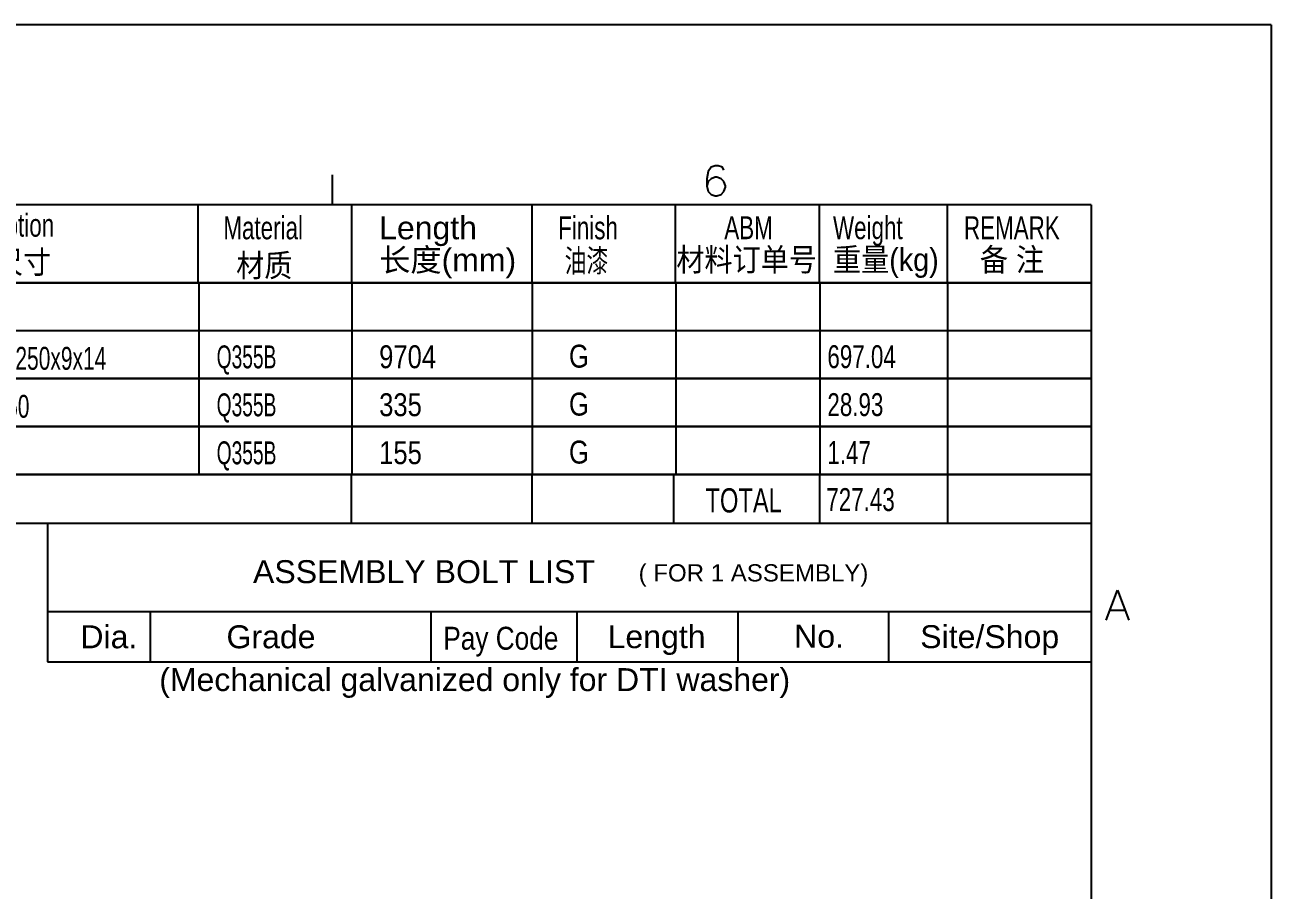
# Model space of a CAD drawing. Header units: millimetres. Extents: x -66 to 354, y -113 to 184.
# Drawn here: x 250.2 to 354.2, y 111.7 to 183.8 of the extents above; entities that cross this region are included whole.
import ezdxf

# ---------------------------------------------------------------- set-up
doc = ezdxf.new("R2010")
doc.units = ezdxf.units.MM
doc.styles.add('Arial', font='ARIAL.TTF', dxfattribs={"height": 0.2})
doc.styles.add('Arial Narrow', font='ARIALN.TTF', dxfattribs={"height": 0.2})

# ---------------------------------------------------------------- blocks, each defined once
blk = doc.blocks.new('Unknown-234527029-4380')
at = {"color": 7, "linetype": 'Continuous'}
for p, q in [((252.1, 142.27), (252.1, 130.73)), ((339.19, 142.27), (339.19, 130.73)), ((252.1, 134.93), (339.19, 134.93)), ((260.7, 130.73), (260.7, 134.93)), ((284.11, 130.74), (284.11, 134.93)), ((296.28, 130.73), (296.28, 134.93)), ((309.7, 134.93), (309.7, 130.73)), ((322.27, 134.93), (322.27, 130.73)), ((252.1, 130.73), (339.19, 130.73))]:
    blk.add_line(p, q, dxfattribs=at)
at = {"color": 7, "style": 'Arial'}
blk.add_text('ASSEMBLY BOLT LIST', height=1.9143, dxfattribs=at).set_placement((269.24, 137.3))
at = {"color": 7, "linetype": 'Continuous'}
for s, height, style, p in [('( FOR 1 ASSEMBLY)', 1.4358, 'Arial', (301.42, 137.44)), ('Dia.', 1.914, 'Arial', (254.84, 131.87)), ('Grade', 1.914, 'Arial', (267.03, 131.87)), ('Pay Code', 1.909, 'Arial Narrow', (285.12, 131.75)), ('Length', 1.914, 'Arial', (298.83, 131.88)), ('No.', 1.914, 'Arial', (314.4, 131.91)), ('Site/Shop', 1.914, 'Arial', (324.92, 131.88)), ('(Mechanical galvanized only for DTI washer)', 1.9102, 'Arial', (261.42, 128.3))]:
    blk.add_text(s, height=height, dxfattribs=dict(at, style=style)).set_placement(p)
blk = doc.blocks.new('Unknown-234527029-4379')
at = {"color": 7, "linetype": 'Continuous'}
for p, q in [((339.19, 168.84), (176.3, 168.84)), ((264.68, 162.35), (264.68, 168.84)), ((277.48, 162.35), (277.48, 168.84)), ((292.53, 162.35), (292.53, 168.84)), ((304.5, 162.35), (304.5, 168.84)), ((316.52, 162.35), (316.52, 168.84)), ((327.18, 162.35), (327.18, 168.84)), ((339.19, 168.84), (339.19, 162.35)), ((339.17, 162.35), (176.23, 162.35)), ((176.23, 162.35), (339.19, 162.35)), ((264.72, 162.35), (264.72, 158.35)), ((277.48, 162.35), (277.48, 158.35)), ((292.53, 162.35), (292.53, 158.35)), ((304.53, 162.35), (304.53, 158.35)), ((316.53, 162.35), (316.53, 158.35)), ((327.19, 162.35), (327.19, 158.35)), ((339.19, 162.35), (339.19, 158.35)), ((339.18, 158.35), (176.23, 158.35)), ((339.18, 158.35), (176.23, 158.35)), ((264.73, 158.35), (264.73, 154.35)), ((277.48, 158.35), (277.48, 154.35)), ((292.53, 158.35), (292.53, 154.35)), ((304.53, 158.35), (304.53, 154.35)), ((316.53, 158.35), (316.53, 154.35)), ((327.19, 158.35), (327.19, 154.35)), ((339.19, 158.35), (339.19, 154.35)), ((176.23, 154.35), (339.19, 154.35)), ((339.18, 154.35), (176.23, 154.35)), ((264.73, 154.35), (264.73, 150.35)), ((277.48, 154.35), (277.48, 150.35)), ((292.53, 154.35), (292.53, 150.35)), ((304.53, 154.35), (304.53, 150.35)), ((316.53, 154.35), (316.53, 150.35)), ((327.19, 154.35), (327.19, 150.35)), ((339.19, 154.35), (339.19, 150.35)), ((176.23, 150.35), (339.19, 150.35)), ((339.18, 150.35), (176.23, 150.35)), ((264.73, 150.35), (264.73, 146.35)), ((277.48, 150.35), (277.48, 146.35)), ((292.53, 150.35), (292.53, 146.35)), ((304.53, 150.35), (304.53, 146.35)), ((316.53, 150.35), (316.53, 146.35)), ((327.19, 150.35), (327.19, 146.35)), ((339.19, 150.35), (339.19, 146.35)), ((176.23, 146.35), (339.19, 146.35)), ((339.12, 146.35), (176.23, 146.35)), ((277.44, 146.35), (277.44, 142.28)), ((292.51, 146.34), (292.51, 142.27)), ((304.33, 146.35), (304.33, 142.35)), ((316.51, 146.35), (316.51, 142.27)), ((327.18, 146.35), (327.18, 142.27)), ((339.19, 146.35), (339.19, 142.27)), ((339.12, 142.27), (176.23, 142.27))]:
    blk.add_line(p, q, dxfattribs=at)
at = {"color": 3, "style": 'Arial'}
for s, height, width, p in [('Description', 1.9102, 0.7, (243.31, 166.19)), ('ABM', 1.91, 0.7, (308.57, 165.98)), ('Weight', 1.91, 0.7, (317.64, 165.98)), ('REMARK', 1.91, 0.7, (328.57, 165.98)), ('材料订单号', 1.91, 0.9, (304.57, 163.32)), ('重量(kg)', 1.91, 0.9, (317.64, 163.32)), ('备 注', 1.91, 0.9, (329.9, 163.32)), ('截面尺寸', 1.91, 0.9, (243.02, 163.12))]:
    blk.add_text(s, height=height, dxfattribs=dict(at, width=width)).set_placement(p)
at = {"color": 3, "linetype": 'Continuous'}
for s, height, style, width, p in [('Material', 1.91, 'Arial', 0.7, (266.77, 165.97)), ('Finish', 1.91, 'Arial', 0.7, (294.71, 165.97)), ('油漆', 1.91, 'Arial', 0.7, (295.25, 163.23)), ('材质', 1.91, 'Arial', 0.9, (267.84, 162.84)), ('HW250x250x9x14', 1.9089, 'Arial Narrow', 0.8, (242.71, 155.09)), ('Q355B', 1.91, 'Arial', 0.6, (266.21, 155.21)), ('9704', 1.91, 'Arial', 0.8, (279.77, 155.22)), ('G', 1.91, 'Arial', 0.8, (295.61, 155.27)), ('697.04', 1.91, 'Arial', 0.7, (317.17, 155.23)), ('PL22x250', 1.909, 'Arial Narrow', 0.8, (242.71, 151.09)), ('Q355B', 1.91, 'Arial', 0.6, (266.21, 151.21)), ('335', 1.91, 'Arial', 0.8, (279.77, 151.22)), ('G', 1.91, 'Arial', 0.8, (295.61, 151.27)), ('28.93', 1.91, 'Arial', 0.7, (317.17, 151.23)), ('Q355B', 1.91, 'Arial', 0.6, (266.21, 147.21)), ('155', 1.91, 'Arial', 0.8, (279.77, 147.22)), ('G', 1.91, 'Arial', 0.8, (295.61, 147.27)), ('1.47', 1.91, 'Arial', 0.7, (317.17, 147.23)), ('TOTAL', 2.022, 'Arial', 0.7, (307, 143.19)), ('727.43', 1.91, 'Arial', 0.7, (317.08, 143.31))]:
    blk.add_text(s, height=height, dxfattribs=dict(at, style=style, width=width)).set_placement(p)
at = {"color": 3, "style": 'Arial'}
for s, p in [('Length', (279.77, 165.97)), ('长度(mm)', (279.77, 163.3))]:
    blk.add_text(s, height=1.91, dxfattribs=at).set_placement(p)
blk = doc.blocks.new('Unknown-234527029-4389')
at = {"color": 7, "linetype": 'Continuous'}
for p, q in [((354.19, 183.84), (-65.81, 183.84)), ((354.19, 183.84), (354.19, -113.16)), ((307.23, 171.62), (307.11, 171.02)), ((307.46, 171.97), (307.23, 171.62)), ((307.82, 172.09), (307.46, 171.97)), ((308.06, 172.09), (307.82, 172.09)), ((308.42, 171.97), (308.06, 172.09)), ((308.54, 171.74), (308.42, 171.97)), ((275.86, 171.34), (275.86, 168.84)), ((307.11, 171.02), (307.11, 170.43)), ((307.23, 170.78), (307.11, 170.43)), ((307.46, 171.02), (307.23, 170.78)), ((307.82, 171.14), (307.46, 171.02)), ((307.94, 171.14), (307.82, 171.14)), ((308.3, 171.02), (307.94, 171.14)), ((308.54, 170.78), (308.3, 171.02)), ((308.66, 170.43), (308.54, 170.78)), ((307.11, 170.43), (307.23, 169.95)), ((307.23, 169.95), (307.46, 169.71)), ((307.46, 169.71), (307.82, 169.59)), ((307.82, 169.59), (307.94, 169.59)), ((307.94, 169.59), (308.3, 169.71)), ((308.3, 169.71), (308.54, 169.95)), ((308.54, 169.95), (308.66, 170.31)), ((308.66, 170.31), (308.66, 170.43)), ((339.19, 168.84), (-40.81, 168.84)), ((339.19, 168.84), (339.19, -98.16)), ((340.43, 134.22), (341.38, 136.72)), ((341.38, 136.72), (342.33, 134.22)), ((340.78, 135.05), (341.97, 135.05))]:
    blk.add_line(p, q, dxfattribs=at)

msp = doc.modelspace()

# ---------------------------------------------------------------- block references
for name in ['Unknown-234527029-4389', 'Unknown-234527029-4379', 'Unknown-234527029-4380']:
    msp.add_blockref(name, (0, 0))

doc.saveas('drawing.dxf')
